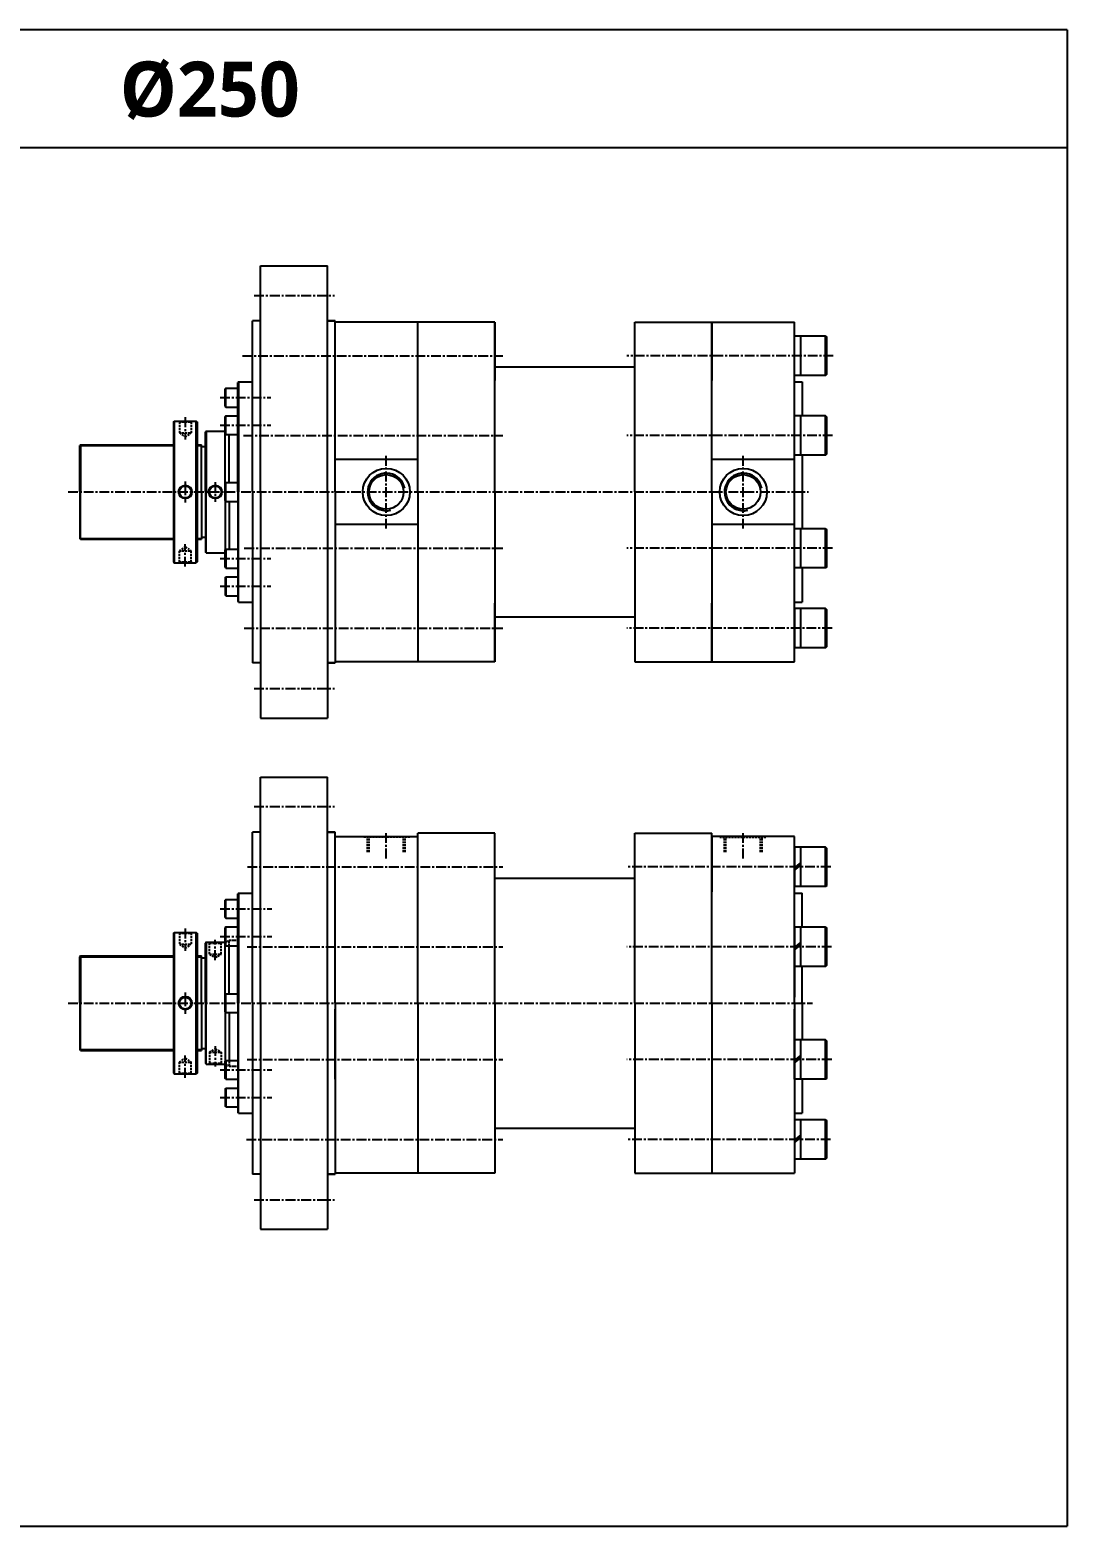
# Model space of a CAD drawing. Extents: x 0 to 8675, y 0 to 2968.
# Drawn here: x 7355 to 8675, y 0 to 1903 of the extents above; entities that cross this region are included whole.
import ezdxf

# ---------------------------------------------------------------- set-up
doc = ezdxf.new("R2010")
doc.units = 0
doc.header["$LTSCALE"] = 5
doc.header["$MEASUREMENT"] = 0
doc.header["$PDMODE"] = 34
for name, pattern in [('CENTERX2', [4, 2.5, -0.5, 0.5, -0.5]), ('HIDDEN', [0.375, 0.25, -0.125]), ('HIDDENX2', [0.75, 0.5, -0.25])]:
    doc.linetypes.add(name, pattern=pattern)
doc.layers.get('0').update_dxf_attribs({"linetype": 'CONTINUOUS'})
doc.layers.get('Defpoints').update_dxf_attribs({"linetype": 'CONTINUOUS'})
for name, color, linetype in [('CEN', 1, 'CENTERX2'), ('HID', 2, 'HIDDENX2'), ('HIDDEN', 2, 'HIDDEN'), ('ML', 3, 'CONTINUOUS'), ('테두리', 7, 'CONTINUOUS')]:
    doc.layers.add(name, color=color, linetype=linetype)
doc.styles.add('문자', font='romans.shx')

msp = doc.modelspace()

# ---------------------------------------------------------------- linework, layer by layer
for p, q in [((8674.5, 1902.7), (0, 1902.7)), ((8674.5, 1902.7), (8674.5, 0)), ((8674.5, 1752.7), (0, 1752.7))]:
    msp.add_line(p, q)
at = {"layer": 'CEN'}
for p, q in [((7640.6, 1565.1), (7742.8, 1565.1)), ((7733.7, 1532.6), (7743.7, 1532.6)), ((7625.7, 1488.4), (7956.7, 1488.4)), ((8377.1, 1488.4), (8114.6, 1488.4)), ((7597.3, 1435.1), (7662, 1435.1)), ((7553, 1410), (7553, 1381.6)), ((7597.3, 1400), (7662, 1400)), ((7626.9, 1386.9), (7956.7, 1386.9)), ((8376.3, 1386.9), (8114.6, 1386.9)), ((7808.7, 1268.5), (7808.7, 1362.4)), ((8262.7, 1268.5), (8262.7, 1362.4)), ((7403.9, 1315.1), (8345.7, 1315.1)), ((7553, 1328.6), (7553, 1301.7)), ((7591.2, 1327.6), (7591.2, 1302.7)), ((7553, 1220.3), (7553, 1248.7)), ((7628.1, 1243.4), (7956.7, 1243.4)), ((8376.3, 1243.4), (8114.6, 1243.4)), ((7597.3, 1230.3), (7662, 1230.3)), ((7597.3, 1195.1), (7662, 1195.1)), ((7597.3, 1195.1), (7662, 1195.1)), ((7628.1, 1141.9), (7956.7, 1141.9)), ((8375.6, 1141.9), (8114.6, 1141.9)), ((7733.7, 1097.6), (7743.7, 1097.6)), ((7640.6, 1065.1), (7742.8, 1065.1)), ((7640.6, 915), (7742.8, 915)), ((7808.7, 849), (7808.7, 881)), ((8262.7, 849), (8262.7, 881)), ((7632.1, 838.3), (7956.7, 838.3)), ((8373.9, 838.3), (8114.6, 838.3)), ((7597.3, 785), (7663.1, 785)), ((7553, 759.9), (7553, 731.5)), ((7591.2, 719.7), (7591.2, 745.7)), ((7597.3, 749.9), (7663.1, 749.9)), ((7631.6, 736.8), (7956.7, 736.8)), ((8374.9, 736.8), (8114.6, 736.8)), ((7553, 678.5), (7553, 651.5)), ((7403.9, 665), (8350.7, 665)), ((7591.2, 610.4), (7591.2, 584.4)), ((7553, 570.2), (7553, 598.6)), ((7631.6, 593.3), (7956.7, 593.3)), ((8375.2, 593.3), (8114.6, 593.3)), ((7597.3, 580.2), (7663.1, 580.2)), ((7597.3, 545), (7663.1, 545)), ((7597.3, 545), (7663.1, 545)), ((7630.8, 491.8), (7956.7, 491.8)), ((8373.7, 491.8), (8114.6, 491.8)), ((7733.7, 447.5), (7743.7, 447.5)), ((7640.6, 415), (7742.8, 415))]:
    msp.add_line(p, q, dxfattribs=at)
at = {"layer": 'Defpoints', "color": 0, "linetype": 'ByBlock'}
for p in [(7638.7, 882.5), (7620.7, 805), (7578.7, 588.5), (7620.7, 525), (7638.7, 447.5)]:
    msp.add_point(p, dxfattribs=at)
at = {"layer": 'HID'}
for p, q in [((7544.5, 1405.1), (7545.5, 1404.1)), ((7545.5, 1404.1), (7560.5, 1404.1)), ((7545.5, 1404.1), (7545.5, 1390.1)), ((7545.5, 1390.1), (7553, 1385)), ((7545.5, 1390.1), (7560.5, 1390.1)), ((7553, 1385), (7560.5, 1390.1)), ((7561.5, 1405.1), (7560.5, 1404.1)), ((7560.5, 1404.1), (7560.5, 1390.1)), ((7545.5, 1240.1), (7553, 1245.3)), ((7545.5, 1226.1), (7545.5, 1240.1)), ((7545.5, 1240.1), (7560.5, 1240.1)), ((7553, 1245.3), (7560.5, 1240.1)), ((7560.5, 1226.1), (7560.5, 1240.1)), ((7544.5, 1225.1), (7545.5, 1226.1)), ((7545.5, 1226.1), (7560.5, 1226.1)), ((7561.5, 1225.1), (7560.5, 1226.1)), ((7778.7, 876), (7778.7, 877)), ((7778.7, 876), (7778.7, 877)), ((7838.7, 876), (7778.7, 876)), ((7784.8, 857), (7784.8, 876)), ((7786.7, 857), (7786.7, 876)), ((7830.7, 857), (7830.7, 876)), ((7832.6, 857), (7832.6, 876)), ((7838.7, 876), (7838.7, 877)), ((7838.7, 876), (7838.7, 877)), ((8232.7, 876), (8232.7, 877)), ((8232.7, 876), (8232.7, 877)), ((8232.7, 876), (8292.7, 876)), ((8238.8, 857), (8238.8, 876)), ((8240.7, 857), (8240.7, 876)), ((8284.7, 857), (8284.7, 876)), ((8286.6, 857), (8286.6, 876)), ((8292.7, 876), (8292.7, 877)), ((8292.7, 876), (8292.7, 877)), ((7544.5, 755), (7545.5, 754)), ((7545.5, 754), (7545.5, 740)), ((7545.5, 754), (7560.5, 754)), ((7561.5, 755), (7560.5, 754)), ((7560.5, 754), (7560.5, 740)), ((7582.7, 742.5), (7583.7, 741.5)), ((7598.7, 741.5), (7599.7, 742.5)), ((7545.5, 740), (7553, 734.9)), ((7545.5, 740), (7560.5, 740)), ((7553, 734.9), (7560.5, 740)), ((7583.7, 727.5), (7583.7, 741.5)), ((7583.7, 741.5), (7598.7, 741.5)), ((7583.7, 727.5), (7598.7, 727.5)), ((7583.7, 727.5), (7591.2, 723)), ((7591.2, 723), (7598.7, 727.5)), ((7598.7, 727.5), (7598.7, 741.5)), ((7545.5, 590), (7553, 595.2)), ((7545.5, 576), (7545.5, 590)), ((7545.5, 590), (7560.5, 590)), ((7553, 595.2), (7560.5, 590)), ((7560.5, 576), (7560.5, 590)), ((7583.7, 602.5), (7591.2, 607.1)), ((7583.7, 602.5), (7583.7, 588.5)), ((7583.7, 602.5), (7598.7, 602.5)), ((7591.2, 607.1), (7598.7, 602.5)), ((7598.7, 602.5), (7598.7, 588.5)), ((7544.5, 575), (7545.5, 576)), ((7545.5, 576), (7560.5, 576)), ((7561.5, 575), (7560.5, 576)), ((7582.7, 587.5), (7583.7, 588.5)), ((7583.7, 588.5), (7598.7, 588.5)), ((7598.7, 588.5), (7599.7, 587.5)), ((7598.7, 588.5), (7599.7, 587.5))]:
    msp.add_line(p, q, dxfattribs=at)
at = {"layer": 'HIDDEN'}
for p, q in [((7603.7, 742.5), (7608.7, 745)), ((7608.7, 745), (7619.7, 745)), ((7608.7, 737.9), (7608.7, 745)), ((7608.7, 592.2), (7608.7, 585)), ((7603.7, 587.5), (7608.7, 585)), ((7608.7, 585), (7619.7, 585))]:
    msp.add_line(p, q, dxfattribs=at)
at = {"layer": 'ML'}
for p, q in [((7648.7, 1315.1), (7648.7, 1602.6)), ((7648.7, 1602.6), (7733.7, 1602.6)), ((7733.7, 1315.1), (7733.7, 1602.6)), ((7638.7, 1315.1), (7638.7, 1532.6)), ((7648.7, 1532.6), (7638.7, 1532.6)), ((7743.7, 1532.6), (7733.7, 1532.6)), ((7743.7, 1315.1), (7743.7, 1532.6)), ((7946.7, 1531.1), (7743.7, 1531.1)), ((7848.7, 1315.1), (7848.7, 1531.1)), ((7848.7, 1315.1), (7848.7, 1531.1)), ((7946.7, 1315.1), (7946.7, 1531.1)), ((7946.7, 1531.1), (7946.7, 1456.8)), ((8124.7, 1315.1), (8124.7, 1531.1)), ((8124.7, 1531.1), (8327.7, 1531.1)), ((8124.7, 1315.1), (8124.7, 1531.1)), ((8222.7, 1315.1), (8222.7, 1531.1)), ((8222.7, 1531.1), (8222.7, 1456.8)), ((8222.7, 1527.1), (8222.7, 1456.8)), ((8327.7, 1099.1), (8327.7, 1531.1)), ((8327.7, 1315.1), (8327.7, 1527.1)), ((8367.4, 1513.4), (8327.7, 1513.4)), ((8335.9, 1463.4), (8335.9, 1513.4)), ((8367.4, 1463.4), (8367.4, 1513.4)), ((8367.4, 1513.4), (8368.9, 1511.9)), ((8368.9, 1511.9), (8367.4, 1513.4)), ((8368.9, 1464.9), (8368.9, 1511.9)), ((7946.7, 1474.1), (8124.7, 1474.1)), ((7604.7, 1447.1), (7603.7, 1446.1)), ((7603.7, 1424.1), (7603.7, 1446.1)), ((7604.7, 1447.1), (7619.7, 1447.1)), ((7604.7, 1423.1), (7604.7, 1447.1)), ((7620.7, 1455.1), (7619.7, 1454.1)), ((7619.7, 1315.1), (7619.7, 1454.1)), ((7620.7, 1455.1), (7620.7, 1315.1)), ((7620.7, 1455.1), (7638.7, 1455.1)), ((8367.4, 1463.4), (8327.7, 1463.4)), ((8327.7, 1455.1), (8337.7, 1455.1)), ((8337.7, 1455.1), (8337.7, 1411.9)), ((8368.9, 1464.9), (8367.4, 1463.4)), ((8367.4, 1463.4), (8368.9, 1464.9)), ((7603.7, 1424.1), (7604.7, 1423.1)), ((7604.7, 1412), (7603.7, 1411)), ((7603.7, 1389), (7603.7, 1411)), ((7604.7, 1423.1), (7619.7, 1423.1)), ((7604.7, 1412), (7619.7, 1412)), ((7604.7, 1388), (7604.7, 1412)), ((8367.4, 1411.9), (8327.7, 1411.9)), ((8335.9, 1361.9), (8335.9, 1411.9)), ((8367.4, 1361.9), (8367.4, 1411.9)), ((8367.4, 1411.9), (8368.9, 1410.4)), ((8368.9, 1410.4), (8367.4, 1411.9)), ((8368.9, 1363.4), (8368.9, 1410.4)), ((7538, 1404.1), (7539, 1405.1)), ((7538, 1404.1), (7538, 1226.1)), ((7539, 1405.1), (7539, 1225.1)), ((7539, 1405.1), (7567, 1405.1)), ((7567, 1225.1), (7567, 1405.1)), ((7568, 1404.1), (7567, 1405.1)), ((7568, 1404.1), (7568, 1226.1)), ((7579.7, 1392.6), (7578.7, 1391.6)), ((7578.7, 1315.1), (7578.7, 1391.6)), ((7579.7, 1392.6), (7579.7, 1315.1)), ((7579.7, 1392.6), (7603.7, 1392.6)), ((7603.7, 1315.1), (7603.7, 1392.6)), ((7603.7, 1389), (7604.7, 1388)), ((7419.7, 1375.1), (7418.7, 1374.1)), ((7418.7, 1315.1), (7418.7, 1374.1)), ((7419.7, 1375.1), (7419.7, 1315.1)), ((7419.7, 1375.1), (7538, 1375.1)), ((7568, 1375.1), (7573.7, 1375.1)), ((7573.7, 1315.1), (7573.7, 1375.1)), ((7573.7, 1372.9), (7578.7, 1372.9)), ((7604.7, 1388), (7619.7, 1388)), ((7608.7, 1327.1), (7608.7, 1388)), ((7848.7, 1356.5), (7743.7, 1356.5)), ((8327.7, 1356.5), (8222.7, 1356.5)), ((8367.4, 1361.9), (8327.7, 1361.9)), ((8337.7, 1361.9), (8337.7, 1268.4)), ((8368.9, 1363.4), (8367.4, 1361.9)), ((8367.4, 1361.9), (8368.9, 1363.4)), ((7418.7, 1315.1), (7418.7, 1256.1)), ((7419.7, 1255.1), (7419.7, 1315.1)), ((7573.7, 1315.1), (7573.7, 1255.1)), ((7578.7, 1315.1), (7578.7, 1238.6)), ((7579.7, 1237.6), (7579.7, 1315.1)), ((7604.7, 1327.1), (7603.7, 1326.1)), ((7603.7, 1304.1), (7603.7, 1326.1)), ((7603.7, 1315.1), (7603.7, 1237.6)), ((7604.7, 1327.1), (7619.7, 1327.1)), ((7604.7, 1303.1), (7604.7, 1327.1)), ((7619.7, 1315.1), (7619.7, 1176.1)), ((7620.7, 1175.1), (7620.7, 1315.1)), ((7638.7, 1315.1), (7638.7, 1097.6)), ((7648.7, 1315.1), (7648.7, 1027.6)), ((7733.7, 1315.1), (7733.7, 1027.6)), ((7743.7, 1315.1), (7743.7, 1099.1)), ((7743.7, 1315.1), (7743.7, 1097.6)), ((7848.7, 1315.1), (7848.7, 1099.1)), ((7848.7, 1315.1), (7848.7, 1099.1)), ((7946.7, 1315.1), (7946.7, 1099.1)), ((8124.7, 1315.1), (8124.7, 1099.1)), ((8222.7, 1315.1), (8222.7, 1099.1)), ((7603.7, 1304.1), (7604.7, 1303.1)), ((7604.7, 1303.1), (7619.7, 1303.1)), ((7608.7, 1303.1), (7608.7, 1242.3)), ((7419.7, 1255.1), (7418.7, 1256.1)), ((7573.7, 1257.4), (7578.7, 1257.4)), ((7848.7, 1273.8), (7743.7, 1273.8)), ((8327.7, 1273.8), (8222.7, 1273.8)), ((8367.4, 1268.4), (8327.7, 1268.4)), ((8335.9, 1218.4), (8335.9, 1268.4)), ((8367.4, 1218.4), (8367.4, 1268.4)), ((8367.4, 1268.4), (8368.9, 1266.9)), ((8368.9, 1266.9), (8367.4, 1268.4)), ((8368.9, 1219.9), (8368.9, 1266.9)), ((7419.7, 1255.1), (7538, 1255.1)), ((7568, 1255.1), (7573.7, 1255.1)), ((7579.7, 1237.6), (7578.7, 1238.6)), ((7579.7, 1237.6), (7603.7, 1237.6)), ((7604.7, 1242.3), (7603.7, 1241.3)), ((7603.7, 1219.3), (7603.7, 1241.3)), ((7603.7, 1241.3), (7603.7, 1219.3)), ((7604.7, 1242.3), (7619.7, 1242.3)), ((7604.7, 1242.3), (7604.7, 1218.3)), ((7538, 1226.1), (7539, 1225.1)), ((7539, 1225.1), (7567, 1225.1)), ((7568, 1226.1), (7567, 1225.1)), ((7604.7, 1218.3), (7603.7, 1219.3)), ((7604.7, 1218.3), (7619.7, 1218.3)), ((8367.4, 1218.4), (8327.7, 1218.4)), ((8337.7, 1218.4), (8337.7, 1175.1)), ((8368.9, 1219.9), (8367.4, 1218.4)), ((8367.4, 1218.4), (8368.9, 1219.9)), ((7603.7, 1206.1), (7604.7, 1207.1)), ((7603.7, 1206.1), (7604.7, 1207.1)), ((7603.7, 1206.1), (7603.7, 1184.1)), ((7603.7, 1206.1), (7603.7, 1184.1)), ((7604.7, 1207.1), (7619.7, 1207.1)), ((7604.7, 1207.1), (7619.7, 1207.1)), ((7604.7, 1207.1), (7604.7, 1183.1)), ((7604.7, 1207.1), (7604.7, 1183.1)), ((7604.7, 1183.1), (7603.7, 1184.1)), ((7604.7, 1183.1), (7603.7, 1184.1)), ((7604.7, 1183.1), (7619.7, 1183.1)), ((7604.7, 1183.1), (7619.7, 1183.1)), ((7620.7, 1175.1), (7619.7, 1176.1)), ((7620.7, 1175.1), (7638.7, 1175.1)), ((7946.7, 1099.1), (7946.7, 1173.5)), ((8222.7, 1099.1), (8222.7, 1173.5)), ((8327.7, 1175.1), (8337.7, 1175.1)), ((8327.7, 1166.9), (8327.7, 1116.9)), ((8367.4, 1166.9), (8327.7, 1166.9)), ((8335.9, 1116.9), (8335.9, 1166.9)), ((8367.4, 1116.9), (8367.4, 1166.9)), ((8368.9, 1165.4), (8367.4, 1166.9)), ((8367.4, 1166.9), (8368.9, 1165.4)), ((8368.9, 1118.4), (8368.9, 1165.4)), ((7946.7, 1156.1), (8124.7, 1156.1)), ((8367.4, 1116.9), (8327.7, 1116.9)), ((8367.4, 1116.9), (8368.9, 1118.4)), ((8368.9, 1118.4), (8367.4, 1116.9)), ((7648.7, 1097.6), (7638.7, 1097.6)), ((7743.7, 1097.6), (7733.7, 1097.6)), ((7946.7, 1099.1), (7743.7, 1099.1)), ((8124.7, 1099.1), (8327.7, 1099.1)), ((7648.7, 1027.6), (7733.7, 1027.6)), ((7648.7, 665), (7648.7, 952.5)), ((7648.7, 952.5), (7733.7, 952.5)), ((7733.7, 665), (7733.7, 952.5)), ((7638.7, 665), (7638.7, 882.5)), ((7648.7, 882.5), (7638.7, 882.5)), ((7743.7, 882.5), (7733.7, 882.5)), ((7733.7, 882.5), (7743.7, 882.5)), ((7743.7, 665), (7743.7, 882.5)), ((7743.7, 665), (7743.7, 877)), ((7743.7, 877), (7848.7, 877)), ((7848.7, 665), (7848.7, 881)), ((7946.7, 881), (7848.7, 881)), ((7946.7, 665), (7946.7, 881)), ((8124.7, 665), (8124.7, 881)), ((8124.7, 881), (8222.7, 881)), ((8222.7, 665), (8222.7, 881)), ((8327.7, 877), (8222.7, 877)), ((8222.7, 877), (8222.7, 806.7)), ((8327.7, 665), (8327.7, 877)), ((8327.7, 665), (8327.7, 877)), ((8327.7, 863.3), (8327.7, 813.3)), ((8367.4, 863.3), (8327.7, 863.3)), ((8335.9, 813.3), (8335.9, 863.3)), ((8367.4, 813.3), (8367.4, 863.3)), ((8367.4, 863.3), (8368.9, 861.8)), ((8368.9, 861.8), (8367.4, 863.3)), ((8368.9, 814.8), (8368.9, 861.8)), ((8327.7, 837.1), (8335.9, 843.5)), ((8327.7, 834.1), (8335.9, 840.5)), ((7946.7, 824), (8124.7, 824)), ((7620.7, 805), (7619.7, 804)), ((7619.7, 665), (7619.7, 804)), ((7620.7, 805), (7638.7, 805)), ((7620.7, 805), (7620.7, 665)), ((8367.4, 813.3), (8327.7, 813.3)), ((8327.7, 805), (8337.7, 805)), ((8337.7, 761.8), (8337.7, 805)), ((8368.9, 814.8), (8367.4, 813.3)), ((8367.4, 813.3), (8368.9, 814.8)), ((7604.7, 797), (7603.7, 796)), ((7603.7, 774), (7603.7, 796)), ((7604.7, 797), (7619.7, 797)), ((7604.7, 773), (7604.7, 797)), ((7603.7, 774), (7604.7, 773)), ((7604.7, 761.9), (7603.7, 760.9)), ((7604.7, 773), (7619.7, 773)), ((7604.7, 761.9), (7619.7, 761.9)), ((7604.7, 737.9), (7604.7, 761.9)), ((8327.7, 761.8), (8327.7, 672.8)), ((8327.7, 761.8), (8327.7, 711.8)), ((8367.4, 761.8), (8327.7, 761.8)), ((8335.9, 711.8), (8335.9, 761.8)), ((8367.4, 711.8), (8367.4, 761.8)), ((8367.4, 761.8), (8368.9, 760.3)), ((8368.9, 760.3), (8367.4, 761.8)), ((7538, 754), (7539, 755)), ((7538, 754), (7538, 576)), ((7539, 755), (7567, 755)), ((7539, 755), (7539, 575)), ((7568, 754), (7567, 755)), ((7567, 575), (7567, 755)), ((7568, 754), (7568, 576)), ((7579.7, 742.5), (7578.7, 741.5)), ((7579.7, 742.5), (7603.7, 742.5)), ((7579.7, 742.5), (7579.7, 665)), ((7603.7, 738.9), (7603.7, 760.9)), ((7603.7, 665), (7603.7, 742.5)), ((8368.9, 713.3), (8368.9, 760.3)), ((7419.7, 725), (7418.7, 724)), ((7418.7, 665), (7418.7, 724)), ((7419.7, 725), (7538, 725)), ((7419.7, 725), (7419.7, 665)), ((7568, 725), (7573.7, 725)), ((7573.7, 665), (7573.7, 725)), ((7578.7, 665), (7578.7, 741.5)), ((7603.7, 738.9), (7604.7, 737.9)), ((7604.7, 737.9), (7619.7, 737.9)), ((7608.7, 677), (7608.7, 737.9)), ((8327.7, 735.6), (8335.9, 742)), ((8327.7, 732.6), (8335.9, 739)), ((7573.7, 722.8), (7578.7, 722.8)), ((8367.4, 711.8), (8327.7, 711.8)), ((8337.7, 665), (8337.7, 711.8)), ((8368.9, 713.3), (8367.4, 711.8)), ((8367.4, 711.8), (8368.9, 713.3)), ((7604.7, 677), (7603.7, 676)), ((7603.7, 654), (7603.7, 676)), ((7604.7, 677), (7619.7, 677)), ((7604.7, 653), (7604.7, 677)), ((7418.7, 665), (7418.7, 606)), ((7419.7, 605), (7419.7, 665)), ((7573.7, 665), (7573.7, 605)), ((7578.7, 665), (7578.7, 588.5)), ((7579.7, 587.5), (7579.7, 665)), ((7603.7, 665), (7603.7, 587.5)), ((7603.7, 654), (7604.7, 653)), ((7604.7, 653), (7619.7, 653)), ((7608.7, 653), (7608.7, 592.2)), ((7619.7, 665), (7619.7, 526)), ((7620.7, 525), (7620.7, 665)), ((7638.7, 665), (7638.7, 447.5)), ((7648.7, 665), (7648.7, 377.5)), ((7733.7, 665), (7733.7, 377.5)), ((7743.7, 665), (7743.7, 449)), ((7743.7, 665), (7743.7, 447.5)), ((7743.7, 665), (7743.7, 449)), ((7743.7, 568.3), (7743.7, 657.3)), ((7848.7, 665), (7848.7, 449)), ((7946.7, 665), (7946.7, 449)), ((8124.7, 665), (8124.7, 449)), ((8222.7, 665), (8222.7, 449)), ((8327.7, 665), (8327.7, 453)), ((8327.7, 665), (8327.7, 449)), ((8327.7, 568.3), (8327.7, 657.3)), ((8337.7, 665), (8337.7, 618.3)), ((8327.7, 618.3), (8327.7, 568.3)), ((8367.4, 618.3), (8327.7, 618.3)), ((8335.9, 568.3), (8335.9, 618.3)), ((8367.4, 568.3), (8367.4, 618.3)), ((8367.4, 618.3), (8368.9, 616.8)), ((8368.9, 616.8), (8367.4, 618.3)), ((8368.9, 569.8), (8368.9, 616.8)), ((7419.7, 605), (7418.7, 606)), ((7419.7, 605), (7538, 605)), ((7568, 605), (7573.7, 605)), ((7573.7, 607.3), (7578.7, 607.3)), ((7604.7, 592.2), (7603.7, 591.2)), ((7603.7, 591.2), (7603.7, 569.2)), ((7603.7, 569.2), (7603.7, 591.2)), ((7604.7, 592.2), (7619.7, 592.2)), ((7604.7, 592.2), (7604.7, 568.2)), ((8327.7, 592.1), (8335.9, 598.5)), ((8327.7, 589.1), (8335.9, 595.5)), ((7538, 576), (7539, 575)), ((7539, 575), (7567, 575)), ((7568, 576), (7567, 575)), ((7579.7, 587.5), (7578.7, 588.5)), ((7579.7, 587.5), (7603.7, 587.5)), ((7604.7, 568.2), (7603.7, 569.2)), ((7603.7, 556), (7604.7, 557)), ((7603.7, 556), (7604.7, 557)), ((7603.7, 556), (7603.7, 534)), ((7603.7, 556), (7603.7, 534)), ((7604.7, 568.2), (7619.7, 568.2)), ((7604.7, 557), (7619.7, 557)), ((7604.7, 557), (7604.7, 533)), ((7604.7, 557), (7619.7, 557)), ((7604.7, 557), (7604.7, 533)), ((8367.4, 568.3), (8327.7, 568.3)), ((8337.7, 568.3), (8337.7, 525)), ((8337.7, 568.3), (8337.7, 525)), ((8368.9, 569.8), (8367.4, 568.3)), ((8367.4, 568.3), (8368.9, 569.8)), ((7604.7, 533), (7603.7, 534)), ((7604.7, 533), (7603.7, 534)), ((7604.7, 533), (7619.7, 533)), ((7604.7, 533), (7619.7, 533)), ((7620.7, 525), (7619.7, 526)), ((7620.7, 525), (7638.7, 525)), ((8327.7, 525), (8337.7, 525)), ((8327.7, 516.8), (8327.7, 466.8)), ((8367.4, 516.8), (8327.7, 516.8)), ((8335.9, 466.8), (8335.9, 516.8)), ((8367.4, 466.8), (8367.4, 516.8)), ((8367.4, 516.8), (8368.9, 515.3)), ((8368.9, 515.3), (8367.4, 516.8)), ((8368.9, 468.3), (8368.9, 515.3)), ((7946.7, 506), (8124.7, 506)), ((8327.7, 490.7), (8335.9, 497)), ((8327.7, 487.7), (8335.9, 494)), ((8367.4, 466.8), (8327.7, 466.8)), ((8368.9, 468.3), (8367.4, 466.8)), ((8367.4, 466.8), (8368.9, 468.3)), ((7648.7, 447.5), (7638.7, 447.5)), ((7743.7, 447.5), (7733.7, 447.5)), ((7946.7, 449), (7743.7, 449)), ((8124.7, 449), (8327.7, 449)), ((7648.7, 377.5), (7733.7, 377.5))]:
    msp.add_line(p, q, dxfattribs=at)
for centre, radius in [((7808.7, 1315.1), 30), ((7808.7, 1315.1), 22), ((8262.7, 1315.1), 30), ((8262.7, 1315.1), 22), ((7553, 1315.1), 8.5), ((7553, 1315.1), 7.5), ((7591.2, 1315.1), 8.5), ((7591.2, 1315.1), 7.5), ((7553, 665), 8.5), ((7553, 665), 7.5)]:
    msp.add_circle(centre, radius, dxfattribs=at)
at = {"layer": '테두리'}
for p, q in [((7418.7, 1374.1), (7538, 1374.1)), ((7568, 1374.1), (7573.7, 1374.1)), ((7418.7, 1256.1), (7538, 1256.1)), ((7568, 1256.1), (7573.7, 1256.1)), ((7418.7, 724), (7538, 724)), ((7568, 724), (7573.7, 724)), ((7418.7, 606), (7538, 606)), ((7568, 606), (7573.7, 606)), ((0, 0), (8674.5, 0))]:
    msp.add_line(p, q, dxfattribs=at)
for centre in [(7808.7, 1315.1), (8262.7, 1315.1)]:
    msp.add_arc(centre, 23.9, 11.275, 283.6101, dxfattribs=at)

# ---------------------------------------------------------------- texts
at = {"insert": (7469.7, 1862.4), "char_height": 70, "attachment_point": 1, "style": '문자'}
msp.add_mtext_dynamic_manual_height_columns('{\\fMalgun Gothic|b1|i0|c129|p50;%%C250}', width=124.533, gutter_width=16, heights=[-75.6], dxfattribs=at)

doc.saveas('drawing.dxf')
